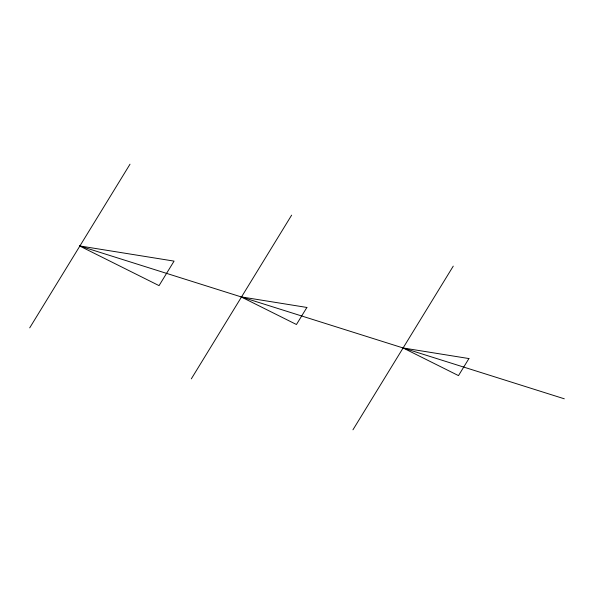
<?xml version="1.0" encoding="UTF-8"?>
<svg xmlns="http://www.w3.org/2000/svg" width="594" height="594" viewBox="0 0 594 594"><rect width="100%" height="100%" fill="white"/><g stroke="black" fill="none" stroke-linecap="round" stroke-linejoin="round"><path stroke-width="0.89" d="M29.7 327.873L130.012 164.189M191.32 378.846L291.632 215.154M352.94 429.811L453.259 266.127M79.433 245.894L174.072 261.115L159.051 285.625L79.433 245.894L564.3 398.804M306.89 307.454L296.443 324.51L241.06 296.866L306.89 307.454M468.933 358.561L458.486 375.608L403.103 347.973L468.933 358.561"/></g></svg>
